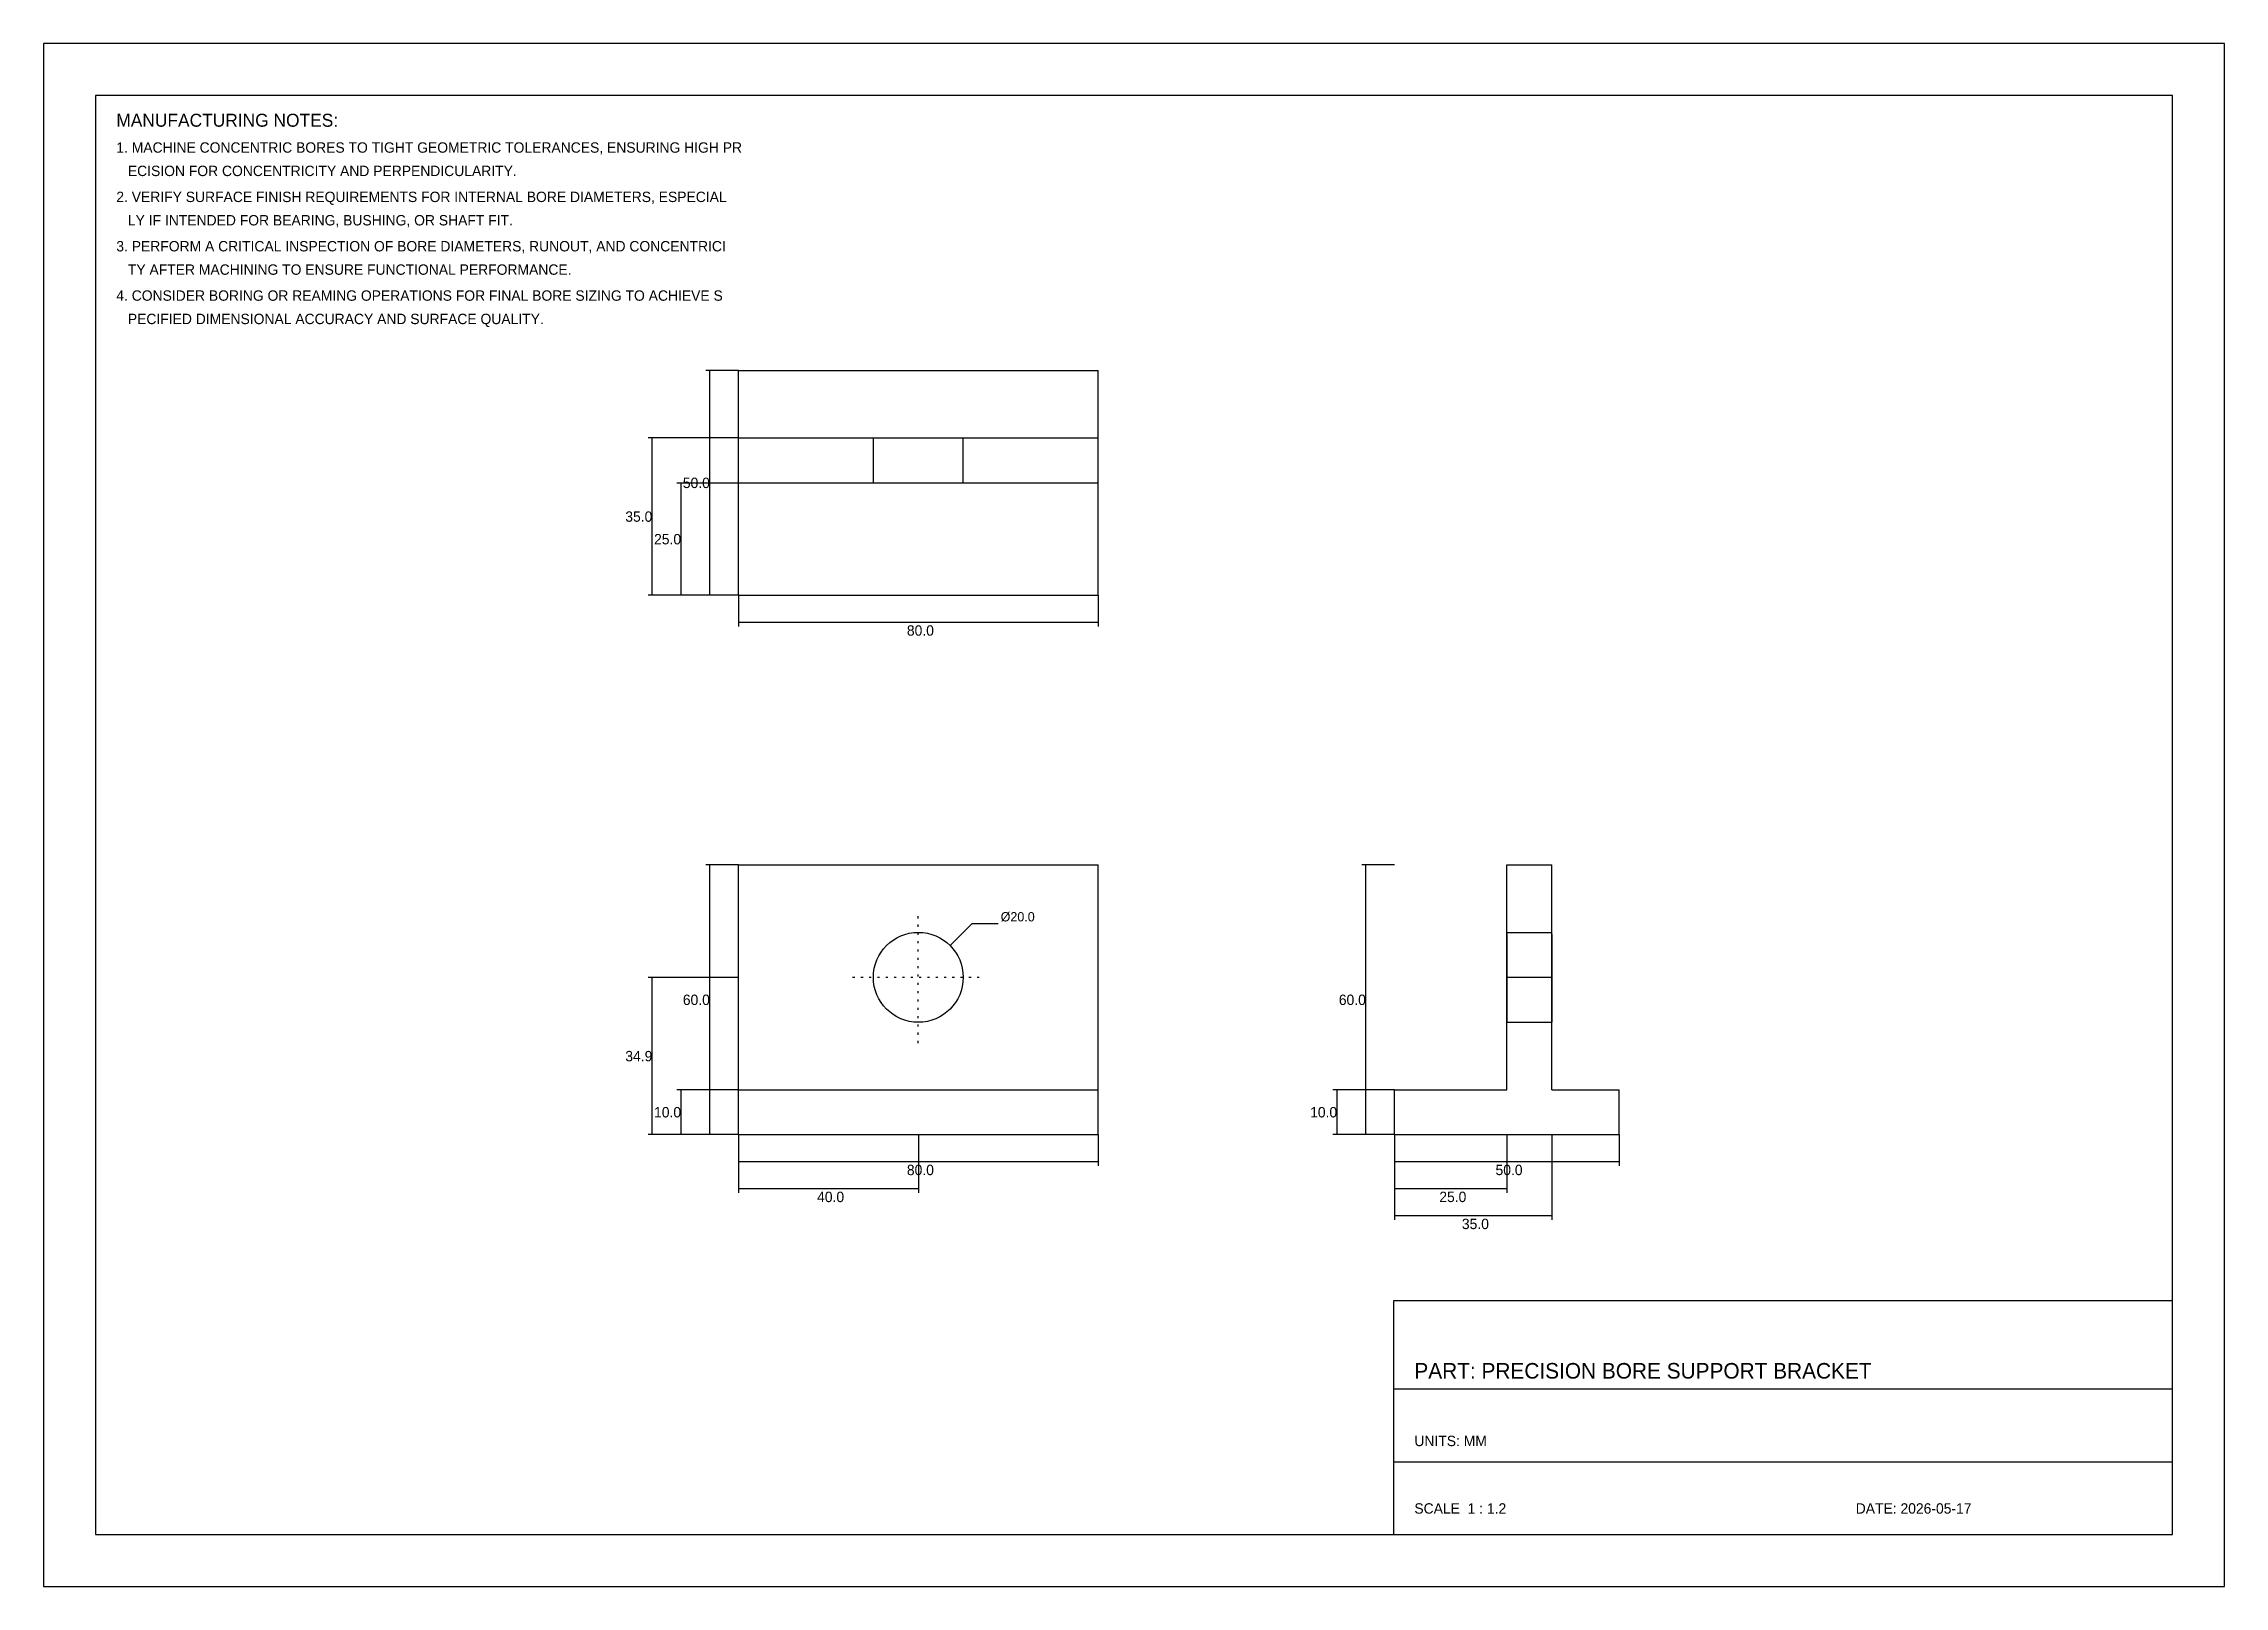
# Model space of a CAD drawing. Header units: metres. Extents: x 0 to 420, y 0 to 297.
import ezdxf

# ---------------------------------------------------------------- set-up
doc = ezdxf.new("R2010")
doc.units = ezdxf.units.M
doc.header["$LTSCALE"] = 0.4
doc.linetypes.add('CENTER', pattern=[4, -1.5, 1, -1.5])
for name, color, linetype in [('BORDER', 7, 'Continuous'), ('CENTER_LINES', 1, 'CENTER'), ('DIMENSIONS', 2, 'Continuous'), ('GEOMETRY', 7, 'Continuous'), ('LEADERS', 3, 'Continuous'), ('NOTES', 3, 'Continuous')]:
    doc.layers.add(name, color=color, linetype=linetype)

msp = doc.modelspace()

# ---------------------------------------------------------------- linework, layer by layer
at = {"layer": 'BORDER'}
for p, q in [((260, 38), (410, 38)), ((260, 24), (410, 24))]:
    msp.add_line(p, q, dxfattribs=at)
for points in [[(0, 0), (420, 0), (420, 297), (0, 297)], [(10, 10), (410, 10), (410, 287), (10, 287)], [(260, 10), (410, 10), (410, 55), (260, 55)]]:
    msp.add_lwpolyline(points, close=True, dxfattribs=at)
at = {"layer": 'CENTER_LINES'}
for p, q in [((168.46, 104.6), (168.46, 129.9)), ((155.81, 117.25), (181.12, 117.25))]:
    msp.add_line(p, q, dxfattribs=at)
at = {"layer": 'DIMENSIONS', "color": 2}
for p, q in [((133.85, 234.08), (127.51, 234.08)), ((128.31, 190.81), (128.31, 234.08)), ((133.85, 221.1), (116.43, 221.1)), ((117.23, 190.81), (117.23, 221.1)), ((133.85, 212.4), (121.97, 212.4)), ((122.77, 190.81), (122.77, 212.4)), ((133.85, 190.81), (116.43, 190.81)), ((133.85, 190.81), (121.97, 190.81)), ((133.85, 190.81), (127.51, 190.81)), ((133.85, 190.81), (133.85, 184.82)), ((203.08, 190.81), (203.08, 184.82)), ((133.85, 185.62), (203.08, 185.62)), ((133.85, 138.88), (127.51, 138.88)), ((128.31, 86.96), (128.31, 138.88)), ((260.19, 138.88), (253.85, 138.88)), ((254.65, 86.96), (254.65, 138.88)), ((133.85, 117.2), (116.43, 117.2)), ((117.23, 86.96), (117.23, 117.2)), ((133.85, 95.6), (121.97, 95.6)), ((122.77, 86.96), (122.77, 95.6)), ((260.19, 95.6), (248.32, 95.6)), ((249.12, 86.96), (249.12, 95.6)), ((133.85, 86.96), (116.43, 86.96)), ((133.85, 86.96), (121.97, 86.96)), ((133.85, 86.96), (127.51, 86.96)), ((133.85, 86.96), (133.85, 80.97)), ((133.85, 86.96), (133.85, 75.78)), ((168.5, 86.96), (168.5, 75.78)), ((203.08, 86.96), (203.08, 80.97)), ((260.19, 86.96), (248.32, 86.96)), ((260.19, 86.96), (253.85, 86.96)), ((260.19, 86.96), (260.19, 80.97)), ((260.19, 86.96), (260.19, 75.78)), ((260.19, 86.96), (260.19, 70.58)), ((281.8, 86.96), (281.8, 75.78)), ((290.5, 86.96), (290.5, 70.58)), ((303.46, 86.96), (303.46, 80.97)), ((133.85, 81.77), (203.08, 81.77)), ((260.19, 81.77), (303.46, 81.77)), ((133.85, 76.58), (168.5, 76.58)), ((260.19, 76.58), (281.8, 76.58)), ((260.19, 71.38), (290.5, 71.38))]:
    msp.add_line(p, q, dxfattribs=at)
at = {"layer": 'GEOMETRY'}
for p, q in [((133.85, 190.81), (133.85, 234.08)), ((133.85, 221.1), (133.85, 234.08)), ((133.85, 234.08), (203.08, 234.08)), ((203.08, 190.81), (203.08, 234.08)), ((203.08, 221.1), (203.08, 234.08)), ((133.85, 212.44), (133.85, 221.1)), ((133.85, 221.1), (203.08, 221.1)), ((159.81, 221.1), (159.86, 221.1)), ((159.81, 212.44), (159.81, 221.1)), ((159.86, 221.1), (159.9, 221.1)), ((159.9, 221.1), (159.95, 221.1)), ((159.95, 221.1), (160, 221.1)), ((160, 221.1), (160.08, 221.1)), ((160.08, 221.1), (160.22, 221.1)), ((160.22, 221.1), (160.36, 221.1)), ((160.36, 221.1), (160.5, 221.1)), ((160.5, 221.1), (160.64, 221.1)), ((160.64, 221.1), (160.86, 221.1)), ((160.86, 221.1), (161.08, 221.1)), ((161.08, 221.1), (161.31, 221.1)), ((161.31, 221.1), (161.53, 221.1)), ((161.53, 221.1), (161.78, 221.1)), ((161.78, 221.1), (162.08, 221.1)), ((162.08, 221.1), (162.38, 221.1)), ((162.38, 221.1), (162.68, 221.1)), ((162.68, 221.1), (162.98, 221.1)), ((162.98, 221.1), (163.32, 221.1)), ((163.32, 221.1), (163.68, 221.1)), ((163.68, 221.1), (164.04, 221.1)), ((164.04, 221.1), (164.4, 221.1)), ((164.4, 221.1), (164.76, 221.1)), ((164.76, 221.1), (165.16, 221.1)), ((165.16, 221.1), (165.56, 221.1)), ((165.56, 221.1), (165.96, 221.1)), ((165.96, 221.1), (166.36, 221.1)), ((166.36, 221.1), (166.78, 221.1)), ((166.78, 221.1), (167.2, 221.1)), ((167.2, 221.1), (167.62, 221.1)), ((167.62, 221.1), (168.04, 221.1)), ((168.04, 221.1), (168.46, 221.1)), ((168.46, 221.1), (168.88, 221.1)), ((168.88, 221.1), (169.3, 221.1)), ((169.3, 221.1), (169.73, 221.1)), ((169.73, 221.1), (170.15, 221.1)), ((170.15, 221.1), (170.56, 221.1)), ((170.56, 221.1), (170.96, 221.1)), ((170.96, 221.1), (171.36, 221.1)), ((171.36, 221.1), (171.76, 221.1)), ((171.76, 221.1), (172.16, 221.1)), ((172.16, 221.1), (172.52, 221.1)), ((172.52, 221.1), (172.88, 221.1)), ((172.88, 221.1), (173.24, 221.1)), ((173.24, 221.1), (173.6, 221.1)), ((173.6, 221.1), (173.94, 221.1)), ((173.94, 221.1), (174.24, 221.1)), ((174.24, 221.1), (174.54, 221.1)), ((174.54, 221.1), (174.84, 221.1)), ((174.84, 221.1), (175.14, 221.1)), ((175.14, 221.1), (175.39, 221.1)), ((175.39, 221.1), (175.61, 221.1)), ((175.61, 221.1), (175.84, 221.1)), ((175.84, 221.1), (176.07, 221.1)), ((176.07, 221.1), (176.28, 221.1)), ((176.28, 221.1), (176.42, 221.1)), ((176.42, 221.1), (176.56, 221.1)), ((176.56, 221.1), (176.7, 221.1)), ((176.7, 221.1), (176.84, 221.1)), ((176.84, 221.1), (176.93, 221.1)), ((176.93, 221.1), (176.97, 221.1)), ((176.97, 221.1), (177.02, 221.1)), ((177.02, 221.1), (177.07, 221.1)), ((177.07, 221.1), (177.12, 221.1)), ((177.12, 212.44), (177.12, 221.1)), ((203.08, 212.44), (203.08, 221.1)), ((133.85, 190.81), (133.85, 212.44)), ((133.85, 212.44), (203.08, 212.44)), ((159.81, 212.44), (159.86, 212.44)), ((159.86, 212.44), (159.9, 212.44)), ((159.9, 212.44), (159.95, 212.44)), ((159.95, 212.44), (160, 212.44)), ((160, 212.44), (160.08, 212.44)), ((160.08, 212.44), (160.22, 212.44)), ((160.22, 212.44), (160.36, 212.44)), ((160.36, 212.44), (160.5, 212.44)), ((160.5, 212.44), (160.64, 212.44)), ((160.64, 212.44), (160.86, 212.44)), ((160.86, 212.44), (161.08, 212.44)), ((161.08, 212.44), (161.31, 212.44)), ((161.31, 212.44), (161.53, 212.44)), ((161.53, 212.44), (161.78, 212.44)), ((161.78, 212.44), (162.08, 212.44)), ((162.08, 212.44), (162.38, 212.44)), ((162.38, 212.44), (162.68, 212.44)), ((162.68, 212.44), (162.98, 212.44)), ((162.98, 212.44), (163.32, 212.44)), ((163.32, 212.44), (163.68, 212.44)), ((163.68, 212.44), (164.04, 212.44)), ((164.04, 212.44), (164.4, 212.44)), ((164.4, 212.44), (164.76, 212.44)), ((164.76, 212.44), (165.16, 212.44)), ((165.16, 212.44), (165.56, 212.44)), ((165.56, 212.44), (165.96, 212.44)), ((165.96, 212.44), (166.36, 212.44)), ((166.36, 212.44), (166.78, 212.44)), ((166.78, 212.44), (167.2, 212.44)), ((167.2, 212.44), (167.62, 212.44)), ((167.62, 212.44), (168.04, 212.44)), ((168.04, 212.44), (168.46, 212.44)), ((168.46, 212.44), (168.88, 212.44)), ((168.88, 212.44), (169.3, 212.44)), ((169.3, 212.44), (169.73, 212.44)), ((169.73, 212.44), (170.15, 212.44)), ((170.15, 212.44), (170.56, 212.44)), ((170.56, 212.44), (170.96, 212.44)), ((170.96, 212.44), (171.36, 212.44)), ((171.36, 212.44), (171.76, 212.44)), ((171.76, 212.44), (172.16, 212.44)), ((172.16, 212.44), (172.52, 212.44)), ((172.52, 212.44), (172.88, 212.44)), ((172.88, 212.44), (173.24, 212.44)), ((173.24, 212.44), (173.6, 212.44)), ((173.6, 212.44), (173.94, 212.44)), ((173.94, 212.44), (174.24, 212.44)), ((174.24, 212.44), (174.54, 212.44)), ((174.54, 212.44), (174.84, 212.44)), ((174.84, 212.44), (175.14, 212.44)), ((175.14, 212.44), (175.39, 212.44)), ((175.39, 212.44), (175.61, 212.44)), ((175.61, 212.44), (175.84, 212.44)), ((175.84, 212.44), (176.07, 212.44)), ((176.07, 212.44), (176.28, 212.44)), ((176.28, 212.44), (176.42, 212.44)), ((176.42, 212.44), (176.56, 212.44)), ((176.56, 212.44), (176.7, 212.44)), ((176.7, 212.44), (176.84, 212.44)), ((176.84, 212.44), (176.93, 212.44)), ((176.93, 212.44), (176.97, 212.44)), ((176.97, 212.44), (177.02, 212.44)), ((177.02, 212.44), (177.07, 212.44)), ((177.07, 212.44), (177.12, 212.44)), ((203.08, 190.81), (203.08, 212.44)), ((133.85, 190.81), (203.08, 190.81)), ((133.85, 95.62), (133.85, 138.88)), ((133.85, 138.88), (203.08, 138.88)), ((203.08, 95.62), (203.08, 138.88)), ((281.83, 138.88), (290.48, 138.88)), ((281.83, 95.62), (281.83, 138.88)), ((290.48, 95.62), (290.48, 138.88)), ((281.83, 125.9), (290.48, 125.9)), ((281.83, 125.87), (281.83, 125.88)), ((281.83, 125.86), (281.83, 125.87)), ((281.83, 125.8), (281.83, 125.83)), ((281.83, 125.76), (281.83, 125.8)), ((281.83, 125.69), (281.83, 125.73)), ((281.83, 125.64), (281.83, 125.69)), ((281.83, 125.58), (281.83, 125.64)), ((281.83, 125.63), (281.83, 125.49)), ((281.83, 125.52), (281.83, 125.58)), ((281.83, 125.46), (281.83, 125.52)), ((281.83, 125.4), (281.83, 125.46)), ((281.83, 125.31), (281.83, 125.4)), ((281.83, 125.35), (281.83, 125.21)), ((281.83, 125.23), (281.83, 125.31)), ((281.83, 125.15), (281.83, 125.23)), ((281.83, 125.21), (281.83, 125.07)), ((281.83, 125.07), (281.83, 125.15)), ((281.83, 124.97), (281.83, 125.07)), ((281.83, 125.07), (281.83, 124.85)), ((281.83, 124.87), (281.83, 124.97)), ((281.83, 124.77), (281.83, 124.87)), ((281.83, 124.85), (281.83, 124.63)), ((281.83, 124.67), (281.83, 124.77)), ((281.83, 124.56), (281.83, 124.67)), ((281.83, 124.63), (281.83, 124.4)), ((281.83, 124.44), (281.83, 124.56)), ((281.83, 124.31), (281.83, 124.44)), ((281.83, 124.4), (281.83, 124.18)), ((281.83, 124.19), (281.83, 124.31)), ((281.83, 124.07), (281.83, 124.19)), ((281.83, 124.18), (281.83, 123.93)), ((281.83, 123.94), (281.83, 124.07)), ((281.83, 123.79), (281.83, 123.94)), ((281.83, 123.93), (281.83, 123.63)), ((281.83, 123.65), (281.83, 123.79)), ((281.83, 123.51), (281.83, 123.65)), ((281.83, 123.63), (281.83, 123.33)), ((281.83, 123.37), (281.83, 123.51)), ((281.83, 123.21), (281.83, 123.37)), ((281.83, 123.33), (281.83, 123.03)), ((281.83, 123.05), (281.83, 123.21)), ((281.83, 122.89), (281.83, 123.05)), ((281.83, 123.03), (281.83, 122.73)), ((281.83, 122.74), (281.83, 122.89)), ((281.83, 122.57), (281.83, 122.74)), ((281.83, 122.73), (281.83, 122.39)), ((281.83, 122.4), (281.83, 122.57)), ((281.83, 122.23), (281.83, 122.4)), ((281.83, 122.39), (281.83, 122.03)), ((281.83, 122.05), (281.83, 122.23)), ((281.83, 121.88), (281.83, 122.05)), ((281.83, 122.03), (281.83, 121.67)), ((281.83, 121.69), (281.83, 121.88)), ((290.48, 125.87), (290.48, 125.88)), ((290.48, 125.86), (290.48, 125.87)), ((290.48, 125.8), (290.48, 125.83)), ((290.48, 125.76), (290.48, 125.8)), ((290.48, 125.69), (290.48, 125.73)), ((290.48, 125.64), (290.48, 125.69)), ((290.48, 125.58), (290.48, 125.64)), ((290.48, 125.63), (290.48, 125.49)), ((290.48, 125.52), (290.48, 125.58)), ((290.48, 125.46), (290.48, 125.52)), ((290.48, 125.4), (290.48, 125.46)), ((290.48, 125.31), (290.48, 125.4)), ((290.48, 125.35), (290.48, 125.21)), ((290.48, 125.23), (290.48, 125.31)), ((290.48, 125.15), (290.48, 125.23)), ((290.48, 125.21), (290.48, 125.07)), ((290.48, 125.07), (290.48, 125.15)), ((290.48, 124.97), (290.48, 125.07)), ((290.48, 125.07), (290.48, 124.85)), ((290.48, 124.87), (290.48, 124.97)), ((290.48, 124.77), (290.48, 124.87)), ((290.48, 124.85), (290.48, 124.63)), ((290.48, 124.67), (290.48, 124.77)), ((290.48, 124.56), (290.48, 124.67)), ((290.48, 124.63), (290.48, 124.4)), ((290.48, 124.44), (290.48, 124.56)), ((290.48, 124.31), (290.48, 124.44)), ((290.48, 124.4), (290.48, 124.18)), ((290.48, 124.19), (290.48, 124.31)), ((290.48, 124.07), (290.48, 124.19)), ((290.48, 124.18), (290.48, 123.93)), ((290.48, 123.94), (290.48, 124.07)), ((290.48, 123.79), (290.48, 123.94)), ((290.48, 123.93), (290.48, 123.63)), ((290.48, 123.65), (290.48, 123.79)), ((290.48, 123.51), (290.48, 123.65)), ((290.48, 123.63), (290.48, 123.33)), ((290.48, 123.37), (290.48, 123.51)), ((290.48, 123.21), (290.48, 123.37)), ((290.48, 123.33), (290.48, 123.03)), ((290.48, 123.05), (290.48, 123.21)), ((290.48, 122.89), (290.48, 123.05)), ((290.48, 123.03), (290.48, 122.73)), ((290.48, 122.74), (290.48, 122.89)), ((290.48, 122.57), (290.48, 122.74)), ((290.48, 122.73), (290.48, 122.39)), ((290.48, 122.4), (290.48, 122.57)), ((290.48, 122.23), (290.48, 122.4)), ((290.48, 122.39), (290.48, 122.03)), ((290.48, 122.05), (290.48, 122.23)), ((290.48, 121.88), (290.48, 122.05)), ((290.48, 122.03), (290.48, 121.67)), ((290.48, 121.69), (290.48, 121.88)), ((281.83, 121.51), (281.83, 121.69)), ((281.83, 121.67), (281.83, 121.31)), ((281.83, 121.32), (281.83, 121.51)), ((281.83, 121.14), (281.83, 121.32)), ((281.83, 121.31), (281.83, 120.95)), ((281.83, 120.95), (281.83, 121.14)), ((281.83, 120.75), (281.83, 120.95)), ((281.83, 120.95), (281.83, 120.55)), ((281.83, 120.56), (281.83, 120.75)), ((281.83, 120.36), (281.83, 120.56)), ((281.83, 120.55), (281.83, 120.15)), ((281.83, 120.16), (281.83, 120.36)), ((281.83, 119.96), (281.83, 120.16)), ((281.83, 120.15), (281.83, 119.75)), ((281.83, 119.76), (281.83, 119.96)), ((281.83, 119.55), (281.83, 119.76)), ((281.83, 119.75), (281.83, 119.35)), ((281.83, 119.35), (281.83, 119.55)), ((281.83, 119.15), (281.83, 119.35)), ((281.83, 119.35), (281.83, 118.93)), ((281.83, 118.94), (281.83, 119.15)), ((281.83, 118.73), (281.83, 118.94)), ((281.83, 118.93), (281.83, 118.51)), ((281.83, 118.52), (281.83, 118.73)), ((281.83, 118.31), (281.83, 118.52)), ((281.83, 118.51), (281.83, 118.09)), ((281.83, 118.1), (281.83, 118.31)), ((281.83, 117.89), (281.83, 118.1)), ((281.83, 118.09), (281.83, 117.67)), ((281.83, 117.67), (281.83, 117.89)), ((281.83, 117.46), (281.83, 117.67)), ((281.83, 117.67), (281.83, 117.25)), ((290.48, 121.51), (290.48, 121.69)), ((290.48, 121.67), (290.48, 121.31)), ((290.48, 121.32), (290.48, 121.51)), ((290.48, 121.14), (290.48, 121.32)), ((290.48, 121.31), (290.48, 120.95)), ((290.48, 120.95), (290.48, 121.14)), ((290.48, 120.75), (290.48, 120.95)), ((290.48, 120.95), (290.48, 120.55)), ((290.48, 120.56), (290.48, 120.75)), ((290.48, 120.36), (290.48, 120.56)), ((290.48, 120.55), (290.48, 120.15)), ((290.48, 120.16), (290.48, 120.36)), ((290.48, 119.96), (290.48, 120.16)), ((290.48, 120.15), (290.48, 119.75)), ((290.48, 119.76), (290.48, 119.96)), ((290.48, 119.55), (290.48, 119.76)), ((290.48, 119.75), (290.48, 119.35)), ((290.48, 119.35), (290.48, 119.55)), ((290.48, 119.15), (290.48, 119.35)), ((290.48, 119.35), (290.48, 118.93)), ((290.48, 118.94), (290.48, 119.15)), ((290.48, 118.73), (290.48, 118.94)), ((290.48, 118.93), (290.48, 118.51)), ((290.48, 118.52), (290.48, 118.73)), ((290.48, 118.31), (290.48, 118.52)), ((290.48, 118.51), (290.48, 118.09)), ((290.48, 118.1), (290.48, 118.31)), ((290.48, 117.89), (290.48, 118.1)), ((290.48, 118.09), (290.48, 117.67)), ((290.48, 117.67), (290.48, 117.89)), ((290.48, 117.46), (290.48, 117.67)), ((290.48, 117.67), (290.48, 117.25)), ((281.83, 117.25), (281.83, 117.46)), ((281.83, 117.25), (281.83, 116.83)), ((281.83, 117.04), (281.83, 117.25)), ((281.83, 117.25), (290.48, 117.25)), ((281.83, 116.83), (281.83, 117.04)), ((281.83, 116.83), (281.83, 116.41)), ((281.83, 116.61), (281.83, 116.83)), ((281.83, 116.4), (281.83, 116.61)), ((281.83, 116.41), (281.83, 115.99)), ((281.83, 116.19), (281.83, 116.4)), ((281.83, 115.98), (281.83, 116.19)), ((281.83, 115.99), (281.83, 115.57)), ((281.83, 115.77), (281.83, 115.98)), ((281.83, 115.56), (281.83, 115.77)), ((281.83, 115.57), (281.83, 115.15)), ((281.83, 115.35), (281.83, 115.56)), ((281.83, 115.15), (281.83, 115.35)), ((281.83, 115.15), (281.83, 114.75)), ((281.83, 114.95), (281.83, 115.15)), ((281.83, 114.74), (281.83, 114.95)), ((281.83, 114.75), (281.83, 114.35)), ((281.83, 114.54), (281.83, 114.74)), ((281.83, 114.34), (281.83, 114.54)), ((281.83, 114.35), (281.83, 113.95)), ((281.83, 114.14), (281.83, 114.34)), ((281.83, 113.94), (281.83, 114.14)), ((281.83, 113.95), (281.83, 113.55)), ((281.83, 113.75), (281.83, 113.94)), ((281.83, 113.55), (281.83, 113.75)), ((281.83, 113.55), (281.83, 113.19)), ((281.83, 113.36), (281.83, 113.55)), ((290.48, 117.25), (290.48, 117.46)), ((290.48, 117.25), (290.48, 116.83)), ((290.48, 117.04), (290.48, 117.25)), ((290.48, 116.83), (290.48, 117.04)), ((290.48, 116.83), (290.48, 116.41)), ((290.48, 116.61), (290.48, 116.83)), ((290.48, 116.4), (290.48, 116.61)), ((290.48, 116.41), (290.48, 115.99)), ((290.48, 116.19), (290.48, 116.4)), ((290.48, 115.98), (290.48, 116.19)), ((290.48, 115.99), (290.48, 115.57)), ((290.48, 115.77), (290.48, 115.98)), ((290.48, 115.56), (290.48, 115.77)), ((290.48, 115.57), (290.48, 115.15)), ((290.48, 115.35), (290.48, 115.56)), ((290.48, 115.15), (290.48, 115.35)), ((290.48, 115.15), (290.48, 114.75)), ((290.48, 114.95), (290.48, 115.15)), ((290.48, 114.74), (290.48, 114.95)), ((290.48, 114.75), (290.48, 114.35)), ((290.48, 114.54), (290.48, 114.74)), ((290.48, 114.34), (290.48, 114.54)), ((290.48, 114.35), (290.48, 113.95)), ((290.48, 114.14), (290.48, 114.34)), ((290.48, 113.94), (290.48, 114.14)), ((290.48, 113.95), (290.48, 113.55)), ((290.48, 113.75), (290.48, 113.94)), ((290.48, 113.55), (290.48, 113.75)), ((290.48, 113.55), (290.48, 113.19)), ((290.48, 113.36), (290.48, 113.55)), ((281.83, 113.18), (281.83, 113.36)), ((281.83, 113.19), (281.83, 112.83)), ((281.83, 112.99), (281.83, 113.18)), ((281.83, 112.81), (281.83, 112.99)), ((281.83, 112.83), (281.83, 112.47)), ((281.83, 112.62), (281.83, 112.81)), ((281.83, 112.45), (281.83, 112.62)), ((281.83, 112.47), (281.83, 112.11)), ((281.83, 112.27), (281.83, 112.45)), ((281.83, 112.1), (281.83, 112.27)), ((281.83, 112.11), (281.83, 111.77)), ((281.83, 111.93), (281.83, 112.1)), ((281.83, 111.76), (281.83, 111.93)), ((281.83, 111.77), (281.83, 111.47)), ((281.83, 111.61), (281.83, 111.76)), ((281.83, 111.45), (281.83, 111.61)), ((281.83, 111.47), (281.83, 111.17)), ((281.83, 111.29), (281.83, 111.45)), ((281.83, 111.13), (281.83, 111.29)), ((281.83, 111.17), (281.83, 110.87)), ((281.83, 110.99), (281.83, 111.13)), ((281.83, 110.85), (281.83, 110.99)), ((281.83, 110.87), (281.83, 110.57)), ((281.83, 110.71), (281.83, 110.85)), ((281.83, 110.56), (281.83, 110.71)), ((281.83, 110.57), (281.83, 110.32)), ((281.83, 110.43), (281.83, 110.56)), ((281.83, 110.31), (281.83, 110.43)), ((281.83, 110.32), (281.83, 110.1)), ((281.83, 110.19), (281.83, 110.31)), ((281.83, 110.06), (281.83, 110.19)), ((281.83, 110.1), (281.83, 109.87)), ((281.83, 109.94), (281.83, 110.06)), ((281.83, 109.83), (281.83, 109.94)), ((281.83, 109.87), (281.83, 109.65)), ((281.83, 109.73), (281.83, 109.83)), ((281.83, 109.63), (281.83, 109.73)), ((281.83, 109.65), (281.83, 109.43)), ((281.83, 109.53), (281.83, 109.63)), ((281.83, 109.43), (281.83, 109.53)), ((281.83, 109.43), (281.83, 109.29)), ((281.83, 109.35), (281.83, 109.43)), ((281.83, 109.27), (281.83, 109.35)), ((281.83, 109.29), (281.83, 109.15)), ((281.83, 109.19), (281.83, 109.27)), ((290.48, 113.18), (290.48, 113.36)), ((290.48, 113.19), (290.48, 112.83)), ((290.48, 112.99), (290.48, 113.18)), ((290.48, 112.81), (290.48, 112.99)), ((290.48, 112.83), (290.48, 112.47)), ((290.48, 112.62), (290.48, 112.81)), ((290.48, 112.45), (290.48, 112.62)), ((290.48, 112.47), (290.48, 112.11)), ((290.48, 112.27), (290.48, 112.45)), ((290.48, 112.1), (290.48, 112.27)), ((290.48, 112.11), (290.48, 111.77)), ((290.48, 111.93), (290.48, 112.1)), ((290.48, 111.76), (290.48, 111.93)), ((290.48, 111.77), (290.48, 111.47)), ((290.48, 111.61), (290.48, 111.76)), ((290.48, 111.45), (290.48, 111.61)), ((290.48, 111.47), (290.48, 111.17)), ((290.48, 111.29), (290.48, 111.45)), ((290.48, 111.13), (290.48, 111.29)), ((290.48, 111.17), (290.48, 110.87)), ((290.48, 110.99), (290.48, 111.13)), ((290.48, 110.85), (290.48, 110.99)), ((290.48, 110.87), (290.48, 110.57)), ((290.48, 110.71), (290.48, 110.85)), ((290.48, 110.56), (290.48, 110.71)), ((290.48, 110.57), (290.48, 110.32)), ((290.48, 110.43), (290.48, 110.56)), ((290.48, 110.31), (290.48, 110.43)), ((290.48, 110.32), (290.48, 110.1)), ((290.48, 110.19), (290.48, 110.31)), ((290.48, 110.06), (290.48, 110.19)), ((290.48, 110.1), (290.48, 109.87)), ((290.48, 109.94), (290.48, 110.06)), ((290.48, 109.83), (290.48, 109.94)), ((290.48, 109.87), (290.48, 109.65)), ((290.48, 109.73), (290.48, 109.83)), ((290.48, 109.63), (290.48, 109.73)), ((290.48, 109.65), (290.48, 109.43)), ((290.48, 109.53), (290.48, 109.63)), ((290.48, 109.43), (290.48, 109.53)), ((290.48, 109.43), (290.48, 109.29)), ((290.48, 109.35), (290.48, 109.43)), ((290.48, 109.27), (290.48, 109.35)), ((290.48, 109.29), (290.48, 109.15)), ((290.48, 109.19), (290.48, 109.27)), ((281.83, 109.1), (281.83, 109.19)), ((281.83, 109.15), (281.83, 109.01)), ((281.83, 108.98), (281.83, 109.04)), ((281.83, 109.01), (281.83, 108.87)), ((281.83, 108.92), (281.83, 108.98)), ((281.83, 108.86), (281.83, 108.92)), ((281.83, 108.87), (281.83, 108.79)), ((281.83, 108.79), (281.83, 108.74)), ((281.83, 108.74), (281.83, 108.69)), ((281.83, 108.69), (281.83, 108.64)), ((281.83, 108.64), (281.83, 108.6)), ((281.83, 108.6), (281.83, 108.61)), ((281.83, 108.6), (290.48, 108.6)), ((290.48, 109.1), (290.48, 109.19)), ((290.48, 109.15), (290.48, 109.01)), ((290.48, 108.98), (290.48, 109.04)), ((290.48, 109.01), (290.48, 108.87)), ((290.48, 108.92), (290.48, 108.98)), ((290.48, 108.86), (290.48, 108.92)), ((290.48, 108.87), (290.48, 108.79)), ((290.48, 108.79), (290.48, 108.74)), ((290.48, 108.74), (290.48, 108.69)), ((290.48, 108.69), (290.48, 108.64)), ((290.48, 108.64), (290.48, 108.6)), ((290.48, 108.6), (290.48, 108.61)), ((133.85, 86.96), (133.85, 95.62)), ((133.85, 95.62), (203.08, 95.62)), ((203.08, 86.96), (203.08, 95.62)), ((260.19, 86.96), (260.19, 95.62)), ((260.19, 95.62), (281.83, 95.62)), ((290.48, 95.62), (303.46, 95.62)), ((303.46, 86.96), (303.46, 95.62)), ((133.85, 86.96), (203.08, 86.96)), ((260.19, 86.96), (303.46, 86.96))]:
    msp.add_line(p, q, dxfattribs=at)
msp.add_circle((168.46, 117.25), 8.65, dxfattribs=at)
at = {"layer": 'LEADERS', "color": 3}
for p, q in [((174.58, 123.37), (178.82, 127.61)), ((178.82, 127.61), (183.82, 127.61))]:
    msp.add_line(p, q, dxfattribs=at)

# ---------------------------------------------------------------- texts
at = {"layer": 'DIMENSIONS', "color": 7}
for s, p in [('50.0', (123.11, 211.44)), ('35.0', (112.03, 204.95)), ('25.0', (117.57, 200.6)), ('80.0', (166.26, 183.02)), ('60.0', (123.11, 111.92)), ('60.0', (249.45, 111.92)), ('34.9', (112.03, 101.08)), ('10.0', (117.57, 90.28)), ('10.0', (243.92, 90.28)), ('80.0', (166.26, 79.17)), ('50.0', (279.63, 79.17)), ('40.0', (148.97, 73.98)), ('25.0', (268.8, 73.98)), ('35.0', (273.15, 68.78)), ('UNITS: MM', (264, 27)), ('SCALE  1 : 1.2', (264, 14)), ('DATE: 2026-05-17', (349, 14))]:
    msp.add_text(s, height=2, dxfattribs=at).set_placement(p)
at = {"layer": 'DIMENSIONS', "color": 3}
msp.add_text('PART: PRECISION BORE SUPPORT BRACKET', height=3, dxfattribs=at).set_placement((264, 40))
at = {"layer": 'LEADERS', "color": 3}
msp.add_text('%%c20.0', height=1.8, dxfattribs=at).set_placement((184.32, 128.01))
at = {"layer": 'NOTES', "color": 3}
msp.add_text('MANUFACTURING NOTES:', height=2.5, dxfattribs=at).set_placement((14, 281))
at = {"layer": 'NOTES', "color": 7}
for s, p in [('1. MACHINE CONCENTRIC BORES TO TIGHT GEOMETRIC TOLERANCES, ENSURING HIGH PR', (14, 276)), ('   ECISION FOR CONCENTRICITY AND PERPENDICULARITY.', (14, 271.5)), ('2. VERIFY SURFACE FINISH REQUIREMENTS FOR INTERNAL BORE DIAMETERS, ESPECIAL', (14, 266.5)), ('   LY IF INTENDED FOR BEARING, BUSHING, OR SHAFT FIT.', (14, 262)), ('3. PERFORM A CRITICAL INSPECTION OF BORE DIAMETERS, RUNOUT, AND CONCENTRICI', (14, 257)), ('   TY AFTER MACHINING TO ENSURE FUNCTIONAL PERFORMANCE.', (14, 252.5)), ('4. CONSIDER BORING OR REAMING OPERATIONS FOR FINAL BORE SIZING TO ACHIEVE S', (14, 247.5)), ('   PECIFIED DIMENSIONAL ACCURACY AND SURFACE QUALITY.', (14, 243))]:
    msp.add_text(s, height=2, dxfattribs=at).set_placement(p)

doc.saveas('drawing.dxf')
